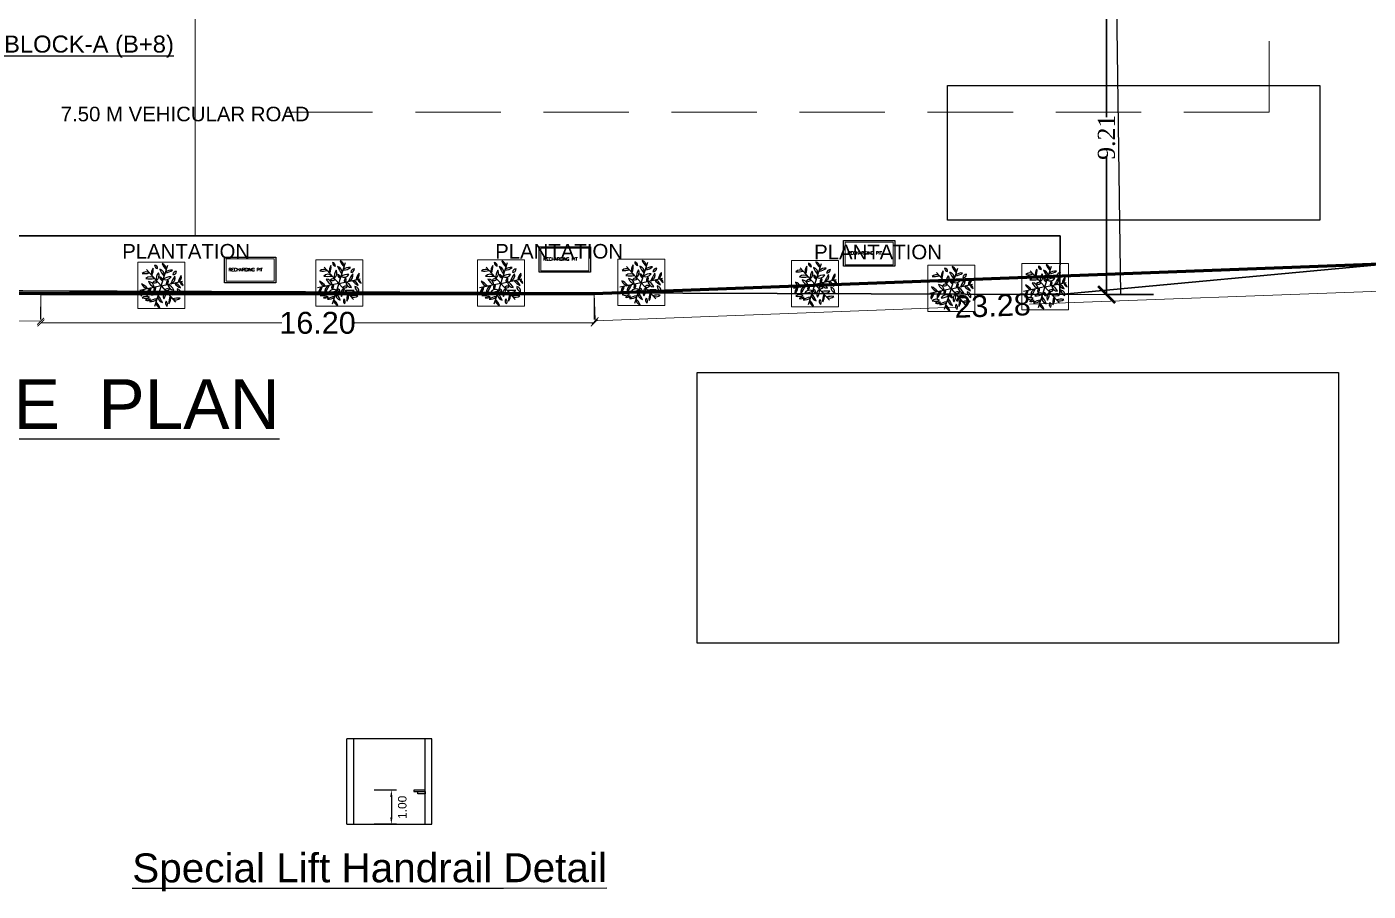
# Model space of a CAD drawing. Header units: metres. Extents: x 0 to 63445, y 32357 to 32804.
# Drawn here: x 63014.84 to 63054.12, y 32731.7 to 32757 of the extents above; entities that cross this region are included whole.
import ezdxf

# ---------------------------------------------------------------- set-up
doc = ezdxf.new("R2010")
doc.units = ezdxf.units.M
doc.header["$MEASUREMENT"] = 0
doc.header["$PDMODE"] = 34
doc.header["$PDSIZE"] = -10
for name, pattern in [('CONTINULUS', [0]), ('DASHED2', [0.375, 0.25, -0.125]), ('HIDDEN', [9.525, 6.35, -3.175])]:
    doc.linetypes.add(name, pattern=pattern)
doc.layers.get('0').update_dxf_attribs({"lineweight": 25})
for name, color, linetype, lineweight in [('BLK_1_FIRE_TENDER_MOVEMENT', 7, 'Continuous', 0), ('BLK_1_PARAPET_HT', 7, 'Continuous', 0), ('BLK_1_PLANTATION_GREENSTRIP', 7, 'Continuous', 0), ('DIM', 56, 'Continuous', 20), ('DIMENSION', 3, 'Continuous', 18), ('FUR', 32, 'Continuous', 15), ('hatch', 251, 'Continuous', 20), ('PLANTATION_TREECOVER', 7, 'Continuous', 0), ('PLOT_BOUNDARY', 3, 'Continuous', 30), ('site', 15, 'Continuous', 50), ('wall', 7, 'Continuous', 30)]:
    doc.layers.add(name, color=color, linetype=linetype, lineweight=lineweight)
for name, color, linetype, plot in [('BLK_1_LVL_0_FRONT_SETBACK', 2, 'Continuous', False), ('SITE_COMPONENTS', 7, 'Continuous', False), ('WATER_TREATMENT_PLANT', 7, 'Continuous', False)]:
    doc.layers.add(name, color=color, linetype=linetype, plot=plot)
for name, color, linetype in [('EV_CHARGING_POINT', 7, 'Continuous'), ('text', 65, 'Continuous'), ('TREE', 94, 'Continuous')]:
    doc.layers.add(name, color=color, linetype=linetype)
doc.styles.add('6COMP', font='romant.shx')
doc.styles.add('PreDCRFont', font='arial.ttf', dxfattribs={"height": 0.25})
doc.styles.get("Standard").update_dxf_attribs({"font": 'arial.ttf', "height": 0.4})
doc.styles.add('TNR', font='times.ttf', dxfattribs={"height": 0.5})
doc.dimstyles.new('ARCHANA', dxfattribs={"dimscale": 0, "dimtxt": 0.5, "dimasz": 0.5, "dimexe": 0, "dimexo": 0, "dimgap": 0, "dimtad": 0, "dimzin": 0, "dimdsep": 46, "dimtxsty": 'TNR', "dimblk": 'ARCHTICK', "dimcen": 0.09, "dimclrd": 36, "dimclre": 36, "dimclrt": 7, "dimadec": 0, "dimazin": 0, "dimtfac": 1, "dimtofl": 0, "dimtmove": 0, "dimatfit": 3, "dimldrblk": 'ARCHTICK', "dimfxl": 1, "dimfrac": 2, "dimtolj": 1, "dimtzin": 0, "dimlwd": -1, "dimlwe": -1, "dimarcsym": 0})
doc.dimstyles.new('Copy of Standard2', dxfattribs={"dimtxt": 0.25, "dimasz": 0.2, "dimexe": 0.5, "dimexo": 0.3, "dimgap": 0.09, "dimtad": 0, "dimtoh": 1, "dimzin": 0, "dimdsep": 46, "dimtxsty": 'PreDCRFont', "dimcen": 0.025, "dimdle": 0.1, "dimadec": 0, "dimazin": 0, "dimtfac": 1, "dimtofl": 0, "dimtmove": 2, "dimatfit": 3, "dimfxl": 0.18, "dimtolj": 1, "dimtzin": 0, "dimarcsym": 0})

# ---------------------------------------------------------------- blocks, each defined once
blk = doc.blocks.new('_ArchTick')
at = {"color": 0, "linetype": 'ByBlock', "const_width": 0.15}
blk.add_lwpolyline([(-0.5, -0.5), (0.5, 0.5)], dxfattribs=at)
blk = doc.blocks.new('*D60')
at = {"layer": 'Defpoints', "color": 0, "ltscale": 0.5, "transparency": 16777216}
for p in [(63046.371, 32758.375), (63046.455, 32749.162), (63047.826, 32749.162)]:
    blk.add_point(p, dxfattribs=at)
at = {"layer": 'wall', "color": 36, "ltscale": 0.5, "transparency": 16777216}
for p, q in [((63046.371, 32758.375), (63046.455, 32758.375)), ((63046.455, 32758.375), (63046.455, 32754.355)), ((63046.455, 32749.162), (63046.455, 32753.183)), ((63047.826, 32749.162), (63046.455, 32749.162))]:
    blk.add_line(p, q, dxfattribs=at)
at = {"layer": 'wall', "color": 36, "ltscale": 0.5, "transparency": 16777216, "xscale": 0.5, "yscale": 0.5, "zscale": 0.5}
for p, rotation in [((63046.455, 32758.375), 90), ((63046.455, 32749.162), 270)]:
    blk.add_blockref('_ArchTick', p, dxfattribs=dict(at, rotation=rotation))
at = {"layer": 'wall', "color": 7, "ltscale": 0.5, "transparency": 16777216, "insert": (63046.455, 32753.769), "char_height": 0.5, "attachment_point": 5, "rotation": 90, "style": 'TNR'}
blk.add_mtext('\\A1;9.21', dxfattribs=at)
blk = doc.blocks.new('*D69')
at = {"layer": 'Defpoints', "color": 0, "linetype": 'HIDDEN', "ltscale": 3, "transparency": 16777216}
for p in [(62998.153, 32749.33), (63015.251, 32749.181), (62998.146, 32748.534)]:
    blk.add_point(p, dxfattribs=at)
at = {"layer": 'DIM', "color": 36, "linetype": 'DASHED2', "ltscale": 3, "transparency": 16777216}
for p, q in [((62998.153, 32749.33), (62998.146, 32748.534)), ((63015.251, 32749.181), (63015.244, 32748.384))]:
    blk.add_line(p, q, dxfattribs=at)
at = {"layer": 'DIM', "ltscale": 3, "transparency": 16777216}
for p, q in [((62998.146, 32748.534), (63005.646, 32748.468)), ((63015.244, 32748.384), (63007.743, 32748.45))]:
    blk.add_line(p, q, dxfattribs=at)
at = {"layer": 'DIM', "linetype": 'HIDDEN', "ltscale": 3, "transparency": 16777216, "xscale": 0.2, "yscale": 0.2, "zscale": 0.2}
for p, rotation in [((62998.146, 32748.534), 179.4988796956956), ((63015.244, 32748.384), 359.4988796956956)]:
    blk.add_blockref('_ArchTick', p, dxfattribs=dict(at, rotation=rotation))
at = {"layer": 'DIM', "linetype": 'HIDDEN', "ltscale": 3, "transparency": 16777216, "insert": (63006.695, 32748.459), "char_height": 0.4, "attachment_point": 5, "rotation": 359.4989}
blk.add_mtext('\\A1;{\\H1.6x;17.10}', dxfattribs=at)
blk = doc.blocks.new('*D70')
at = {"layer": 'Defpoints', "color": 0, "linetype": 'HIDDEN', "ltscale": 3, "transparency": 16777216}
for p in [(63015.251, 32749.181), (63031.454, 32749.181), (63031.454, 32748.333)]:
    blk.add_point(p, dxfattribs=at)
at = {"layer": 'DIM', "color": 36, "linetype": 'DASHED2', "ltscale": 3, "transparency": 16777216}
for p, q in [((63015.251, 32749.181), (63015.251, 32748.333)), ((63031.454, 32749.181), (63031.454, 32748.333))]:
    blk.add_line(p, q, dxfattribs=at)
at = {"layer": 'DIM', "ltscale": 3, "transparency": 16777216}
for p, q in [((63015.251, 32748.333), (63022.304, 32748.333)), ((63031.454, 32748.333), (63024.401, 32748.333))]:
    blk.add_line(p, q, dxfattribs=at)
at = {"layer": 'DIM', "linetype": 'HIDDEN', "ltscale": 3, "transparency": 16777216, "xscale": 0.2, "yscale": 0.2, "zscale": 0.2, "rotation": 180}
blk.add_blockref('_ArchTick', (63015.251, 32748.333), dxfattribs=at)
at = {"layer": 'DIM', "linetype": 'HIDDEN', "ltscale": 3, "transparency": 16777216, "xscale": 0.2, "yscale": 0.2, "zscale": 0.2}
blk.add_blockref('_ArchTick', (63031.454, 32748.333), dxfattribs=at)
at = {"layer": 'DIM', "linetype": 'HIDDEN', "ltscale": 3, "transparency": 16777216, "insert": (63023.352, 32748.333), "char_height": 0.4, "attachment_point": 5}
blk.add_mtext('\\A1;{\\H1.6x;16.20}', dxfattribs=at)
blk = doc.blocks.new('*D71')
at = {"layer": 'Defpoints', "color": 0, "linetype": 'HIDDEN', "ltscale": 3, "transparency": 16777216}
for p in [(63054.719, 32750.06), (63054.749, 32749.277), (63031.454, 32749.181)]:
    blk.add_point(p, dxfattribs=at)
at = {"layer": 'DIM', "color": 36, "linetype": 'DASHED2', "ltscale": 3, "transparency": 16777216}
for p, q in [((63054.719, 32750.06), (63054.749, 32749.277)), ((63031.454, 32749.181), (63031.483, 32748.397))]:
    blk.add_line(p, q, dxfattribs=at)
at = {"layer": 'DIM', "ltscale": 3, "transparency": 16777216}
for p, q in [((63054.749, 32749.277), (63044.201, 32748.878)), ((63031.483, 32748.397), (63042.031, 32748.796))]:
    blk.add_line(p, q, dxfattribs=at)
at = {"layer": 'DIM', "linetype": 'HIDDEN', "ltscale": 3, "transparency": 16777216, "xscale": 0.2, "yscale": 0.2, "zscale": 0.2}
for p, rotation in [((63054.749, 32749.277), 2.165660514838513), ((63031.483, 32748.397), 182.1656605148385)]:
    blk.add_blockref('_ArchTick', p, dxfattribs=dict(at, rotation=rotation))
at = {"layer": 'DIM', "linetype": 'HIDDEN', "ltscale": 3, "transparency": 16777216, "insert": (63043.116, 32748.837), "char_height": 0.4, "attachment_point": 5, "rotation": 2.1657}
blk.add_mtext('\\A1;{\\H1.6x;23.28}', dxfattribs=at)
blk = doc.blocks.new('A$C6F0F3F3F')
at = {"layer": 'TREE'}
for points in [[(11.43, 11.79, 0), (15.03, 22.9, 0)], [(11.43, 11.79, 0), (3.61, 20.47, 0)], [(11.43, 11.79, 0), (0, 9.36, 0)], [(11.43, 11.79, 0), (7.82, 0.68, 0)], [(11.43, 11.79, 0), (22.85, 14.22, 0)], [(11.43, 11.79, 0), (19.25, 3.11, 0)]]:
    blk.add_polyline3d(points, dxfattribs=at)
for centre, radius, start, end in [((9.76, 22.83), 1.77, 176.54268, 264.47225), ((7.67, 21.03), 1.93, 0.90767, 80.10727), ((19.33, 26.48), 7.79, 200.38785, 229.06321), ((11.02, 20.65), 3.28, 359.75003, 72.04971), ((3.43, 16), 3.28, 59.75003, 132.04971), ((2.53, 26.11), 7.79, 260.38785, 289.06321), ((5.62, 13.36), 3.27, 47.27018, 135.71881), ((5.3, 34.22), 18.68, 263.81129, 277.50029), ((11.12, 18.41), 4.91, 143.35211, 190.99654), ((-1.26, 20.59), 8.47, 338.19701, 5.08663), ((15.09, 15.24), 6.23, 145.15265, 185.93482), ((7.19, 17.28), 3.18, 302.47293, 28.61454), ((27.78, 28.31), 18.68, 203.81129, 217.50029), ((9.89, 17.6), 3.27, 347.27018, 75.71881), ((12.53, 16.44), 1.77, 176.54268, 264.47225), ((10.44, 14.65), 1.93, 0.90767, 80.10727), ((16.25, 10.34), 6.23, 85.15265, 125.93482), ((14.06, 18.2), 3.18, 242.47293, 328.61454), ((17.01, 15.37), 4.91, 83.35211, 130.99654), ((12.71, 27.17), 8.47, 278.19701, 305.08663), ((16.01, 13.16), 1.77, 116.54268, 204.47225), ((13.41, 14.08), 1.93, 300.90767, 20.10727), ((15.69, 16.03), 3.27, 287.27018, 15.71881), ((33.91, 5.89), 18.68, 143.81129, 157.50029), ((17.97, 19.6), 1.81, 262.86392, 358.57818), ((19.84, 17.43), 2.13, 91.70154, 169.74057), ((28.28, 12.33), 7.79, 140.38785, 169.06321), ((19.07, 16.61), 3.28, 299.75003, 12.04971), ((3.95, 7.01), 3.28, 119.75003, 192.04971), ((-5.26, 11.29), 7.79, 320.38785, 349.06321), ((-2.54, 5.21), 8.47, 38.19701, 65.08663), ((5.54, 14.84), 4.91, 203.35211, 250.99654), ((7.16, 7.55), 3.27, 107.27018, 195.71881), ((-11.06, 17.69), 18.68, 323.81129, 337.50029), ((4.56, 10.87), 3.18, 2.47293, 88.61454), ((10.27, 16.69), 6.23, 205.15265, 245.93482), ((8.79, 5.38), 3.18, 62.47293, 148.61454), ((6.61, 13.24), 6.23, 265.15265, 305.93482), ((8.46, 12.36), 1.93, 60.90767, 140.10727), ((7.95, 15.07), 1.77, 236.54268, 324.47225), ((9.45, 9.5), 1.93, 120.90767, 200.10727), ((6.85, 10.42), 1.77, 296.54268, 24.47225), ((10.32, 7.14), 1.77, 356.54268, 84.47225), ((12.42, 8.93), 1.93, 180.90767, 260.10727), ((15.66, 6.3), 3.18, 122.47293, 208.61454), ((7.76, 8.34), 6.23, 325.15265, 5.93482), ((14.9, 8.51), 1.77, 56.54268, 144.47225), ((14.4, 11.22), 1.93, 240.90767, 320.10727), ((17.23, 10.22), 3.27, 227.27018, 315.71881), ((12.58, 6.89), 6.23, 25.15265, 65.93482), ((18.29, 12.71), 3.18, 182.47293, 268.61454), ((17.56, -10.64), 18.68, 83.81129, 97.50029), ((25.39, 18.37), 8.47, 218.19701, 245.08663), ((17.32, 8.74), 4.91, 23.35211, 70.99654), ((19.55, 7.58), 2.59, 350.70899, 79.10644), ((23.1, 10.05), 3.05, 178.65709, 251.15834), ((24.57, 14.82), 3.16, 196.02384, 246.01087), ((20.58, 11.34), 2.77, 12.22333, 69.81138), ((3.55, 2.89), 3.28, 59.75003, 132.04971), ((2.66, 13), 7.79, 260.38785, 289.06321), ((4.95, 1.52), 3.16, 76.02384, 126.01087), ((3.94, 6.72), 2.77, 252.22333, 309.81138), ((10.14, -3.59), 8.47, 98.19701, 125.08663), ((5.84, 8.21), 4.91, 263.35211, 310.99654), ((11.84, 3.12), 3.28, 179.75003, 252.04971), ((3.53, -2.71), 7.79, 20.38785, 49.06321), ((12.97, 5.98), 3.27, 167.27018, 255.71881), ((-4.93, -4.73), 18.68, 23.81129, 37.50029), ((15.58, 2.45), 1.81, 142.86392, 238.57818), ((12.76, 1.91), 2.13, 331.70154, 49.74057), ((24.11, 2.99), 8.47, 158.19701, 185.08663), ((11.73, 5.17), 4.91, 323.35211, 10.99654), ((19.43, 7.58), 3.28, 239.75003, 312.04971), ((20.32, -2.53), 7.79, 80.38785, 109.06321)]:
    blk.add_arc(centre, radius, start, end, dxfattribs=at)
blk = doc.blocks.new('A$C07C01A8C')
at = {"color": 8}
for points in [[(0, 0), (1.5, 0), (1.5, 0.75), (0, 0.75)], [(0.046, 0.046), (1.454, 0.046), (1.454, 0.704), (0.046, 0.704)]]:
    blk.add_lwpolyline(points, close=True, dxfattribs=at)
at = {"layer": 'text', "linetype": 'Continuous', "ltscale": 0.4, "style": '6COMP'}
blk.add_text('RECHARGING PIT', height=0.0913, dxfattribs=at).set_placement((0.122, 0.341))
blk = doc.blocks.new('*D448')
at = {"layer": 'BLK_1_PARAPET_HT', "color": 0, "linetype": 'Continuous', "lineweight": -2, "transparency": 16777216}
for p, q in [((63025.664, 32734.658), (63025.014, 32734.658)), ((63025.514, 32734.458), (63025.514, 32733.858)), ((63025.664, 32733.658), (63025.014, 32733.658))]:
    blk.add_line(p, q, dxfattribs=at)
at = {"layer": 'BLK_1_PARAPET_HT', "color": 0, "linetype": 'Continuous', "transparency": 16777216}
for points in [[(63025.481, 32734.458), (63025.547, 32734.458), (63025.514, 32734.658)], [(63025.481, 32733.858), (63025.547, 32733.858), (63025.514, 32733.658)]]:
    blk.add_solid(points, dxfattribs=at)
at = {"layer": 'Defpoints', "color": 0, "linetype": 'Continuous', "transparency": 16777216}
for p in [(63026.173, 32734.658), (63025.514, 32733.658), (63026.173, 32733.658)]:
    blk.add_point(p, dxfattribs=at)
at = {"layer": 'BLK_1_PARAPET_HT', "color": 0, "linetype": 'Continuous', "transparency": 16777216, "insert": (63025.834, 32734.153), "char_height": 0.25, "attachment_point": 5, "rotation": 90, "style": 'PreDCRFont'}
blk.add_mtext('\\A1;1.00', dxfattribs=at)

msp = doc.modelspace()

# ---------------------------------------------------------------- linework, layer by layer
at = {"color": 1, "ltscale": 0.5}
for p, q in [((63024.2133, 32733.6582), (63024.2133, 32736.156)), ((63026.7026, 32736.156), (63024.2133, 32736.156)), ((63024.4165, 32733.6582), (63024.4165, 32736.156)), ((63026.4994, 32733.6582), (63026.4994, 32736.156)), ((63026.7026, 32733.6582), (63026.7026, 32736.156)), ((63024.2133, 32733.6582), (63026.7026, 32733.6582))]:
    msp.add_line(p, q, dxfattribs=at)
for points in [[(63026.4994, 32734.6582), (63026.1727, 32734.6582), (63026.1727, 32734.6156), (63026.4994, 32734.6156)], [(63026.2916, 32734.6156), (63026.4994, 32734.6156), (63026.4994, 32734.5441), (63026.2916, 32734.5441)]]:
    msp.add_lwpolyline(points, close=True, dxfattribs=at)
at = {"layer": 'BLK_1_FIRE_TENDER_MOVEMENT', "color": 7, "ltscale": 0.5}
msp.add_lwpolyline([(63019.7714, 32758.3753), (63003.4403, 32758.3753), (63003.4403, 32750.8803), (63019.7714, 32750.8803)], close=True, dxfattribs=at)
at = {"layer": 'BLK_1_LVL_0_FRONT_SETBACK', "color": 2}
msp.add_lwpolyline([(62985.3163, 32758.3753), (62985.3091, 32750.3873), (62989.5683, 32749.7189), (62998.1526, 32749.33), (63016.088, 32749.2672), (63046.8705, 32749.1635), (63046.7442, 32758.3753), (62985.3163, 32758.3753)], close=True, dxfattribs=at)
at = {"layer": 'BLK_1_PLANTATION_GREENSTRIP', "ltscale": 0.5}
msp.add_lwpolyline([(63045.0909, 32749.1655), (63045.0909, 32750.8803), (62982.1676, 32750.8803), (62989.5683, 32749.7189), (62997.6468, 32749.353), (62998.1526, 32749.33), (62998.3217, 32749.3295), (62998.7641, 32749.3295), (63000.1904, 32749.3229), (63004.4218, 32749.3081), (63025.5436, 32749.234), (63027.5734, 32749.2269), (63039.0293, 32749.1867), (63045.0909, 32749.1655)], close=True, dxfattribs=at)
at = {"layer": 'EV_CHARGING_POINT', "color": 7, "linetype": 'CONTINULUS', "ltscale": 0.05}
msp.add_lwpolyline([(63034.4671, 32746.8831), (63053.2439, 32746.8831), (63053.2439, 32738.9597), (63034.4671, 32738.9597)], close=True, dxfattribs=at)
at = {"layer": 'hatch', "linetype": 'DASHED2', "ltscale": 10}
for p, q in [((63051.2156, 32764.0832), (63051.2156, 32754.4993)), ((63051.2156, 32754.4993), (63021.6072, 32754.4993))]:
    msp.add_line(p, q, dxfattribs=at)
msp.add_lwpolyline([(63041.7995, 32755.2883), (63052.7005, 32755.2883), (63052.7005, 32751.3454), (63041.7995, 32751.3454)], close=True, dxfattribs=at)
at = {"layer": 'PLANTATION_TREECOVER', "color": 2, "ltscale": 0.5}
for points in [[(63018.0931, 32750.1099), (63019.466, 32750.1099), (63019.466, 32748.7534), (63018.0931, 32748.7534)], [(63023.3004, 32750.183), (63024.6733, 32750.183), (63024.6733, 32748.8264), (63023.3004, 32748.8264)], [(63028.0367, 32750.183), (63029.4096, 32750.183), (63029.4096, 32748.8264), (63028.0367, 32748.8264)], [(63032.1495, 32750.1999), (63033.5223, 32750.1999), (63033.5223, 32748.8434), (63032.1495, 32748.8434)], [(63037.234, 32750.1611), (63038.6068, 32750.1611), (63038.6068, 32748.8046), (63037.234, 32748.8046)], [(63041.2239, 32750.0234), (63042.5967, 32750.0234), (63042.5967, 32748.6669), (63041.2239, 32748.6669)], [(63043.9723, 32750.0778), (63045.3451, 32750.0778), (63045.3451, 32748.7213), (63043.9723, 32748.7213)]]:
    msp.add_lwpolyline(points, close=True, dxfattribs=at)
at = {"layer": 'PLOT_BOUNDARY', "linetype": 'CONTINULUS', "ltscale": 0.05}
msp.add_lwpolyline([(63054.719, 32750.0603), (63045.0909, 32749.1655), (62998.1526, 32749.33), (62990.1283, 32749.6935), (62989.5683, 32749.7189), (62980.8627, 32751.085), (62977.7054, 32751.5805)], dxfattribs=at)
at = {"layer": 'site', "lineweight": 60}
msp.add_lwpolyline([(63054.719, 32750.0603), (63031.4536, 32749.1805), (63015.2506, 32749.1805), (62998.1526, 32749.33), (62989.5683, 32749.7189), (62981.1572, 32751.0388), (62972.7461, 32752.3588), (62973.877, 32757.0249), (62975.2952, 32761.6021), (62968.9659, 32763.5632), (62962.9238, 32765.4353), (62957.8425, 32766.4844), (62958.7306, 32770.7858), (62959.5756, 32774.8788), (62960.6477, 32781.8624), (62961.7198, 32788.846), (62985.0492, 32788.5887), (63006.7382, 32788.5887), (63025.8201, 32788.456), (63038.9275, 32788.5365), (63050.5935, 32788.6172), (63062.2607, 32788.698)], dxfattribs=at)
at = {"layer": 'SITE_COMPONENTS', "color": 1, "linetype": 'CONTINULUS', "ltscale": 0.05}
for points in [[(63029.8447, 32750.5656), (63031.3447, 32750.5656), (63031.3447, 32749.8156), (63029.8447, 32749.8156)], [(63038.7545, 32750.7419), (63040.2545, 32750.7419), (63040.2545, 32749.9919), (63038.7545, 32749.9919)], [(63020.6262, 32750.2572), (63022.1262, 32750.2572), (63022.1262, 32749.5072), (63020.6262, 32749.5072)]]:
    msp.add_lwpolyline(points, close=True, dxfattribs=at)
at = {"layer": 'wall'}
msp.add_line((62982.0787, 32750.8803), (63045.0928, 32750.8803), dxfattribs=at)
at = {"layer": 'wall', "ltscale": 0.5}
msp.add_line((63045.0928, 32750.8803), (63045.0909, 32749.1655), dxfattribs=at)
at = {"layer": 'WATER_TREATMENT_PLANT', "color": 1, "linetype": 'CONTINULUS', "ltscale": 0.05}
msp.add_lwpolyline([(63041.7995, 32755.2883), (63052.7005, 32755.2883), (63052.7005, 32751.3454), (63041.7995, 32751.3454)], close=True, dxfattribs=at)
at = {"layer": 'WATER_TREATMENT_PLANT', "color": 2, "linetype": 'CONTINULUS', "ltscale": 0.05}
msp.add_lwpolyline([(63041.7995, 32755.2883), (63052.7005, 32755.2883), (63052.7005, 32751.3454), (63041.7995, 32751.3454)], close=True, dxfattribs=at)

# ---------------------------------------------------------------- block references
at = {"layer": 'DIMENSION', "ltscale": 3}
for p in [(63029.8448, 32749.8156), (63038.7546, 32749.9919), (63020.6263, 32749.5072)]:
    msp.add_blockref('A$C07C01A8C', p, dxfattribs=at)
at = {"layer": 'FUR', "xscale": 0.0546311990480498, "yscale": 0.0546311990480498, "zscale": 0.0546311990480498}
for p in [(63018.146, 32748.7748), (63023.3533, 32748.8479), (63028.0896, 32748.8479), (63032.2024, 32748.8648), (63037.2869, 32748.826), (63041.2768, 32748.6883), (63044.0252, 32748.7427)]:
    msp.add_blockref('A$C6F0F3F3F', p, dxfattribs=at)

# ---------------------------------------------------------------- texts
at = {"layer": 'text'}
for s, height, p in [('%%UBLOCK-A (B+8)', 0.498717, (63014.1717, 32756.2476)), ('%%USITE  PLAN', 1.453986, (63011.2934, 32745.2314))]:
    msp.add_text(s, height=height, dxfattribs=at).set_placement(p)
at = {"layer": 'text', "width": 11.789214, "attachment_point": 9}
for s, insert, char_height in [('7.50 M VEHICULAR ROAD', (63023.12, 32754.23), 0.426732), ('PLANTATION', (63021.3762, 32750.2114), 0.42673), ('PLANTATION', (63032.2957, 32750.2114), 0.42673), ('PLANTATION', (63041.6339, 32750.1906), 0.42673)]:
    msp.add_mtext(s, dxfattribs=dict(at, insert=insert, char_height=char_height))
at = {"layer": 'text', "ltscale": 0.5, "insert": (63017.9259, 32732.8021), "char_height": 0.848501, "width": 21.498368, "attachment_point": 1, "rotation": 0.03732}
msp.add_mtext('{\\LSpecial Lift Handrail Detail}', dxfattribs=at)

# ---------------------------------------------------------------- dimensions: what is measured, and where the dimension line sits
at = {"layer": 'BLK_1_PARAPET_HT', "color": 4, "linetype": 'Continuous'}
dim = msp.add_linear_dim(base=(63025.5139, 32733.6582), p1=(63026.1727, 32734.6582), p2=(63026.1727, 32733.6582), angle=90, dimstyle='Copy of Standard2', override={"dimpost": '\\X', "dimfxl": 0.15, "dimfxlon": 1}, dxfattribs=at)
dim.commit()
dim.dimension.update_dxf_attribs({"geometry": '*D448', "text_midpoint": (63025.8339, 32734.1526), "dimtype": 160})
at = {"layer": 'DIM', "linetype": 'HIDDEN', "ltscale": 3}
for p1, p2, distance, picture, middle in [((63031.4536, 32749.1805), (63054.719, 32750.0603), -0.7841, '*D71', (63043.1159, 32748.8369)), ((63015.2506, 32749.1805), (62998.1526, 32749.33), 0.7962, '*D69', (63006.6946, 32748.4591)), ((63015.2506, 32749.1805), (63031.4536, 32749.1805), -0.8474, '*D70', (63023.3521, 32748.3331))]:
    dim = msp.add_aligned_dim(p1=p1, p2=p2, distance=distance, text='{\\H1.6x;<>}', dimstyle='ARCHANA', override={"dimscale": 1, "dimtxt": 0.278, "dimasz": 0.2, "dimtxsty": 'Standard', "dimclrd": 256, "dimclrt": 256, "dimfxlon": 1, "dimarcsym": 1}, dxfattribs=at)
    dim.commit()
    dim.dimension.update_dxf_attribs({"geometry": picture, "text_midpoint": middle})
at = {"layer": 'wall', "ltscale": 0.5}
dim = msp.add_linear_dim(base=(63046.4554, 32749.1624), p1=(63046.3711, 32758.3753), p2=(63047.8263, 32749.1624), angle=270, dimstyle='ARCHANA', override={"dimscale": 1, "dimfxl": 6, "dimarcsym": 1}, dxfattribs=at)
dim.commit()
dim.dimension.update_dxf_attribs({"geometry": '*D60', "text_midpoint": (63046.4554, 32753.7689)})

doc.saveas('drawing.dxf')
